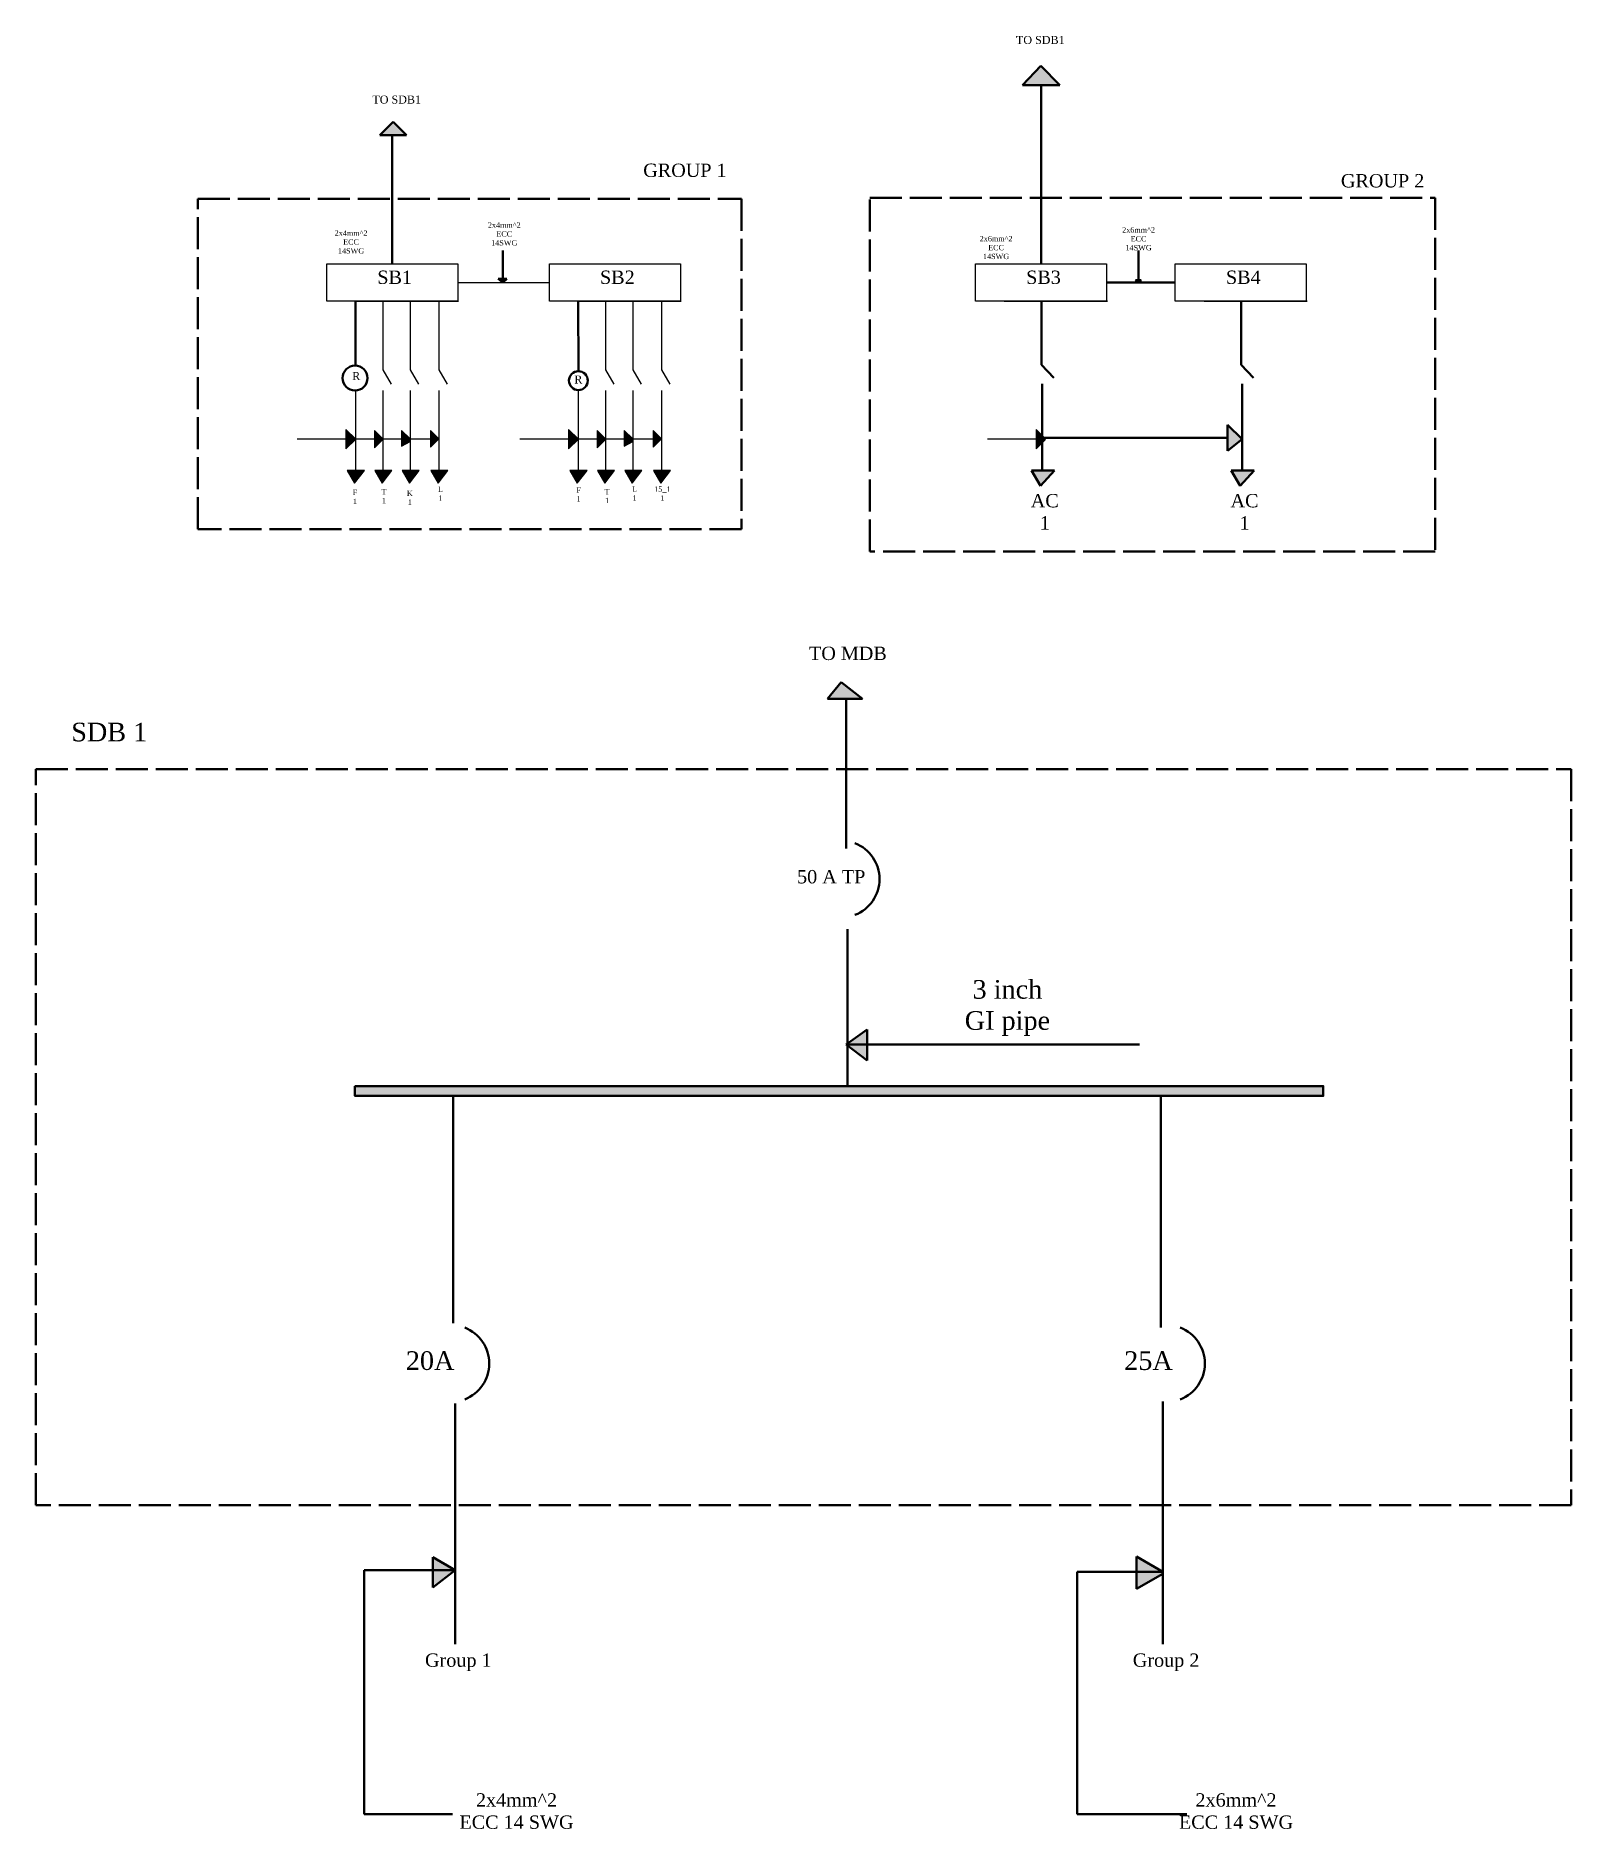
# Model space of a CAD drawing. Header units: inches. Extents: x -142 to 790, y -503 to 178.
# Drawn here: x 215 to 790, y -503 to 169 of the extents above; entities that cross this region are included whole.
import ezdxf

# ---------------------------------------------------------------- set-up
doc = ezdxf.new("R2010")
doc.units = ezdxf.units.IN
doc.header["$MEASUREMENT"] = 0
doc.linetypes.add('ACAD_ISO02W100', pattern=[15, 12, -3])

msp = doc.modelspace()

# ---------------------------------------------------------------- hatches: boundary and pattern name
at = {"linetype": 'Continuous', "lineweight": 100}
for points in [[(591.45, 157.95), (584.62, 150.8), (598.6, 150.8)], [(348.71, 136.97), (343.69, 131.95), (353.73, 131.95)], [(629.12, 77.69), (627.04, 77.69), (628.14, 76.71)], [(661.51, 23.42), (661.51, 13.6), (666.92, 18.02)], [(596.61, 6.3), (588, 6.3), (591.31, 0.57)], [(671.51, 6.3), (662.9, 6.3), (666.21, 0.57)], [(516.67, -73.17), (511.53, -79.3), (524.62, -79.3)], [(697.37, -224.59), (334.32, -224.59), (334.32, -228.24), (697.37, -228.24)]]:
    msp.add_hatch(color=256, dxfattribs=at).paths.add_polyline_path(points)
h = msp.add_hatch(color=256, dxfattribs=at)
h.paths.add_polyline_path([(389.74, 76.71), (389.74, 78.19), (388.08, 78.19)])
h.paths.add_polyline_path([(389.74, 76.71), (391.23, 78.19), (389.74, 78.19)])
h = msp.add_hatch(color=256)
h.paths.add_polyline_path([(334.51, 17.94), (334.51, 18.09), (330.98, 18.09), (330.98, 14.41)])
h.paths.add_polyline_path([(330.98, 21.62), (330.98, 18.09), (334.51, 18.09)])
h = msp.add_hatch(color=256)
h.paths.add_polyline_path([(344.84, 17.89), (344.84, 18.09), (341.67, 18.09), (341.67, 14.72)])
h.paths.add_polyline_path([(341.67, 21.26), (341.67, 18.09), (344.84, 18.09)])
h = msp.add_hatch(color=256)
h.paths.add_polyline_path([(351.85, 21.31), (351.85, 18.09), (355.07, 18.09)])
h.paths.add_polyline_path([(355.07, 17.19), (355.07, 18.09), (351.85, 18.09), (351.85, 15.33)])
h = msp.add_hatch(color=256)
h.paths.add_polyline_path([(362.65, 21.25), (362.65, 18.09), (365.82, 18.09)])
h.paths.add_polyline_path([(365.82, 18.09), (362.65, 18.09), (362.65, 15.02)])
h = msp.add_hatch(color=256)
h.paths.add_polyline_path([(417.99, 17.94), (417.99, 18.09), (414.46, 18.09), (414.46, 14.41)])
h.paths.add_polyline_path([(414.46, 21.62), (414.46, 18.09), (417.99, 18.09)])
h = msp.add_hatch(color=256)
h.paths.add_polyline_path([(428.32, 17.89), (428.32, 18.09), (425.15, 18.09), (425.15, 14.72)])
h.paths.add_polyline_path([(425.15, 21.26), (425.15, 18.09), (428.32, 18.09)])
h = msp.add_hatch(color=256)
h.paths.add_polyline_path([(435.33, 21.31), (435.33, 18.09), (438.56, 18.09)])
h.paths.add_polyline_path([(438.56, 17.19), (438.56, 18.09), (435.33, 18.09), (435.33, 15.33)])
h = msp.add_hatch(color=256)
h.paths.add_polyline_path([(446.13, 21.25), (446.13, 18.09), (449.3, 18.09)])
h.paths.add_polyline_path([(449.3, 18.09), (446.13, 18.09), (446.13, 15.02)])
h = msp.add_hatch(color=256)
h.paths.add_polyline_path([(593.24, 17.94), (593.24, 18.09), (589.71, 18.09), (589.71, 14.41)])
h.paths.add_polyline_path([(589.71, 21.62), (589.71, 18.09), (593.24, 18.09)])
for points in [[(337.89, 6.23), (331.44, 6.23), (334.18, 1.49)], [(348.22, 6.23), (341.77, 6.23), (344.51, 1.49)], [(358.45, 6.23), (352, 6.23), (354.74, 1.49)], [(369.19, 6.23), (362.75, 6.23), (365.49, 1.49)], [(421.37, 6.23), (414.92, 6.23), (417.66, 1.49)], [(431.7, 6.23), (425.26, 6.23), (427.99, 1.49)], [(441.93, 6.23), (435.49, 6.23), (438.23, 1.49)], [(452.67, 6.23), (446.23, 6.23), (448.97, 1.49)]]:
    msp.add_hatch(color=256).paths.add_polyline_path(points)
h = msp.add_hatch(color=256, dxfattribs=at)
h.paths.add_polyline_path([(526.43, -203.34), (518.45, -208.93), (526.43, -208.93)])
h.paths.add_polyline_path([(526.43, -208.93), (518.45, -208.93), (526.43, -215.03)])
h = msp.add_hatch(color=256, dxfattribs=at)
h.paths.add_polyline_path([(363.56, -401.23), (363.56, -406.05), (371.92, -406.05)])
h.paths.add_polyline_path([(371.92, -406.05), (363.56, -406.05), (363.56, -412.59)])
h = msp.add_hatch(color=256, dxfattribs=at)
h.paths.add_polyline_path([(627.39, -400.97), (627.39, -406.67), (637.26, -406.67)])
h.paths.add_polyline_path([(637.26, -407.46), (637.26, -406.67), (627.39, -406.67), (627.39, -413.16)])

# ---------------------------------------------------------------- linework, layer by layer
for p, q in [((591.45, 157.95), (584.62, 150.8)), ((598.6, 150.8), (591.45, 157.95)), ((591.57, 150.8), (584.62, 150.8)), ((584.62, 150.8), (598.6, 150.8)), ((591.57, 83.71), (591.57, 150.8)), ((348.71, 136.97), (343.69, 131.95)), ((353.73, 131.95), (348.71, 136.97)), ((348.32, 131.95), (343.69, 131.95)), ((343.69, 131.95), (353.73, 131.95)), ((348.32, 83.71), (348.32, 131.95)), ((389.74, 88.8), (389.74, 76.71)), ((628.08, 77.69), (628.08, 88.77)), ((391.23, 78.19), (388.08, 78.19)), ((388.08, 78.19), (389.74, 76.71)), ((389.74, 76.71), (391.23, 78.19)), ((616.13, 76.71), (641.92, 76.71)), ((629.12, 77.69), (627.04, 77.69)), ((627.04, 77.69), (628.14, 76.71)), ((628.14, 76.71), (629.12, 77.69)), ((334.51, 69.7), (334.51, 45.61)), ((417.99, 69.7), (418.11, 43.5)), ((591.73, 69.7), (591.73, 45.87)), ((666.63, 69.7), (666.63, 45.87)), ((591.73, 45.87), (596.32, 41)), ((666.63, 45.87), (671.23, 41)), ((592.02, 38.7), (592.02, 6.3)), ((666.92, 38.7), (666.92, 6.3)), ((666.92, 18.02), (661.51, 23.42)), ((661.51, 23.42), (661.51, 13.6)), ((661.51, 18.51), (592.02, 18.51)), ((661.51, 13.6), (666.92, 18.02)), ((596.61, 6.3), (588, 6.3)), ((588, 6.3), (591.31, 0.57)), ((591.31, 0.57), (596.61, 6.3)), ((592.02, 6.3), (596.61, 6.3)), ((671.51, 6.3), (662.9, 6.3)), ((662.9, 6.3), (666.21, 0.57)), ((666.21, 0.57), (671.51, 6.3)), ((666.92, 6.3), (671.51, 6.3)), ((511.53, -79.3), (516.67, -73.17)), ((516.67, -73.17), (524.62, -79.3)), ((524.62, -79.3), (511.53, -79.3)), ((518.45, -79.3), (518.45, -135.48)), ((518.45, -79.3), (524.62, -79.3)), ((518.98, -165.7), (518.98, -224.59)), ((518.45, -208.93), (526.43, -203.34)), ((526.43, -203.34), (526.43, -215.03)), ((518.45, -208.93), (628.51, -208.93)), ((526.43, -215.03), (518.45, -208.93)), ((371.13, -235.19), (371.13, -228.24)), ((636.47, -235.19), (636.47, -228.24)), ((371.13, -235.19), (371.13, -313.53)), ((636.47, -235.19), (636.47, -315.11)), ((637.26, -342.81), (637.26, -433.81)), ((371.92, -343.6), (371.92, -433.81)), ((371.92, -406.05), (363.56, -401.23)), ((363.56, -401.23), (363.56, -412.59)), ((637.26, -406.67), (627.39, -400.97)), ((627.39, -400.97), (627.39, -413.16)), ((371.92, -406.05), (337.8, -406.05)), ((337.8, -406.05), (337.8, -497.62)), ((363.56, -412.59), (371.92, -406.05)), ((637.26, -406.67), (605.1, -406.67)), ((605.1, -406.67), (605.1, -497.57)), ((627.39, -413.16), (637.26, -407.46)), ((605.1, -497.57), (646.26, -497.57)), ((337.8, -497.62), (370.97, -497.62))]:
    msp.add_line(p, q, dxfattribs=at)
for p, q in [((323.76, 69.7), (323.76, 83.71)), ((323.76, 83.71), (372.87, 83.71)), ((372.87, 83.71), (372.87, 69.7)), ((407.25, 69.7), (407.25, 83.71)), ((407.25, 83.71), (456.35, 83.71)), ((456.35, 83.71), (456.35, 69.7)), ((567.02, 69.7), (567.02, 83.71)), ((567.02, 83.71), (616.13, 83.71)), ((616.13, 83.71), (616.13, 69.7)), ((641.92, 69.7), (641.92, 83.71)), ((641.92, 83.71), (691.03, 83.71)), ((691.03, 83.71), (691.03, 69.7)), ((372.87, 76.71), (407.25, 76.71)), ((373.18, 69.7), (323.76, 69.7)), ((334.51, 69.7), (365.82, 69.7)), ((344.84, 69.7), (344.84, 43.95)), ((355.07, 69.7), (355.07, 43.95)), ((365.82, 69.7), (365.82, 43.95)), ((365.82, 69.7), (373.18, 69.7)), ((456.66, 69.7), (407.25, 69.7)), ((417.99, 69.7), (449.3, 69.7)), ((428.32, 69.7), (428.32, 43.95)), ((438.56, 69.7), (438.56, 43.95)), ((449.3, 69.7), (449.3, 43.95)), ((449.3, 69.7), (456.66, 69.7)), ((616.43, 69.7), (567.02, 69.7)), ((577.77, 69.7), (609.07, 69.7)), ((609.07, 69.7), (616.43, 69.7)), ((691.34, 69.7), (641.92, 69.7)), ((652.67, 69.7), (683.97, 69.7)), ((683.97, 69.7), (691.34, 69.7)), ((344.84, 43.95), (347.91, 38.63)), ((355.07, 43.95), (358.14, 38.63)), ((365.82, 43.95), (368.88, 38.63)), ((428.32, 43.95), (431.39, 38.63)), ((438.56, 43.95), (441.62, 38.63)), ((449.3, 43.95), (452.36, 38.63)), ((334.51, 36.28), (334.51, 6.23)), ((344.84, 36.28), (344.84, 6.23)), ((355.07, 36.28), (355.07, 6.23)), ((365.82, 36.28), (365.82, 6.23)), ((417.99, 36.28), (417.99, 6.23)), ((428.32, 36.28), (428.32, 6.23)), ((438.56, 36.28), (438.56, 6.23)), ((449.3, 36.28), (449.3, 6.23)), ((334.51, 18.09), (330.98, 21.62)), ((330.98, 21.62), (330.98, 14.41)), ((344.84, 18.09), (341.67, 21.26)), ((341.67, 21.26), (341.67, 14.72)), ((355.07, 18.09), (351.85, 21.31)), ((351.85, 21.31), (351.85, 15.33)), ((365.82, 18.09), (362.65, 21.25)), ((362.65, 21.25), (362.65, 15.02)), ((417.99, 18.09), (414.46, 21.62)), ((414.46, 21.62), (414.46, 14.41)), ((428.32, 18.09), (425.15, 21.26)), ((425.15, 21.26), (425.15, 14.72)), ((438.56, 18.09), (435.33, 21.31)), ((435.33, 21.31), (435.33, 15.33)), ((449.3, 18.09), (446.13, 21.25)), ((446.13, 21.25), (446.13, 15.02)), ((593.24, 18.09), (589.71, 21.62)), ((589.71, 21.62), (589.71, 14.41)), ((666.92, 21.62), (666.92, 14.41)), ((312.72, 18.09), (334.51, 18.09)), ((330.98, 14.41), (334.51, 17.94)), ((334.51, 18.09), (365.82, 18.09)), ((341.67, 14.72), (344.84, 17.89)), ((351.85, 15.33), (355.07, 17.19)), ((362.65, 15.02), (365.82, 18.09)), ((396.2, 18.09), (417.99, 18.09)), ((414.46, 14.41), (417.99, 17.94)), ((417.99, 18.09), (449.3, 18.09)), ((425.15, 14.72), (428.32, 17.89)), ((435.33, 15.33), (438.56, 17.19)), ((446.13, 15.02), (449.3, 18.09)), ((571.44, 18.09), (593.24, 18.09)), ((589.71, 14.41), (593.24, 17.94)), ((337.89, 6.23), (331.44, 6.23)), ((331.44, 6.23), (334.18, 1.49)), ((334.18, 1.49), (337.89, 6.23)), ((334.51, 6.23), (337.89, 6.23)), ((348.22, 6.23), (341.77, 6.23)), ((341.77, 6.23), (344.51, 1.49)), ((344.51, 1.49), (348.22, 6.23)), ((344.84, 6.23), (348.22, 6.23)), ((358.45, 6.23), (352, 6.23)), ((352, 6.23), (354.74, 1.49)), ((354.74, 1.49), (358.45, 6.23)), ((355.07, 6.23), (358.45, 6.23)), ((369.19, 6.23), (362.75, 6.23)), ((362.75, 6.23), (365.49, 1.49)), ((365.49, 1.49), (369.19, 6.23)), ((365.82, 6.23), (369.19, 6.23)), ((421.37, 6.23), (414.92, 6.23)), ((414.92, 6.23), (417.66, 1.49)), ((417.66, 1.49), (421.37, 6.23)), ((417.99, 6.23), (421.37, 6.23)), ((431.7, 6.23), (425.26, 6.23)), ((425.26, 6.23), (427.99, 1.49)), ((427.99, 1.49), (431.7, 6.23)), ((428.32, 6.23), (431.7, 6.23)), ((441.93, 6.23), (435.49, 6.23)), ((435.49, 6.23), (438.23, 1.49)), ((438.23, 1.49), (441.93, 6.23)), ((438.56, 6.23), (441.93, 6.23)), ((452.67, 6.23), (446.23, 6.23)), ((446.23, 6.23), (448.97, 1.49)), ((448.97, 1.49), (452.67, 6.23)), ((449.3, 6.23), (452.67, 6.23))]:
    msp.add_line(p, q)
at = {"linetype": 'ACAD_ISO02W100', "lineweight": 100}
for points in [[(275.45, 108.16), (479.3, 108.16), (479.3, -15.75), (275.45, -15.75)], [(527.41, 108.53), (739.32, 108.53), (739.32, -24.15), (527.41, -24.15)], [(214.71, -105.79), (790.31, -105.79), (790.31, -381.71), (214.71, -381.71)]]:
    msp.add_lwpolyline(points, close=True, dxfattribs=at)
at = {"linetype": 'Continuous', "lineweight": 100}
msp.add_lwpolyline([(334.32, -224.59), (697.37, -224.59), (697.37, -228.24), (334.32, -228.24)], close=True, dxfattribs=at)
for centre, radius in [((334.38, 40.92), 4.69), ((418.11, 39.96), 3.54)]:
    msp.add_circle(centre, radius, dxfattribs=at)
for centre in [(516.57, -146.96), (370.25, -328.61), (638.54, -328.61)]:
    msp.add_arc(centre, 14.44, 291.27412, 68.72588, dxfattribs=at)

# ---------------------------------------------------------------- texts
at = {"linetype": 'Continuous', "lineweight": 100, "attachment_point": 2}
for s, insert, char_height, width in [('{\\fTimes New Roman|b0|i0|c0|p18;TO SDB1}', (591.29, 169.21), 3, 23.5104), ('{\\fTimes New Roman|b0|i0|c0|p18;TO SDB1}', (350, 146.86), 3, 24.6817), ('{\\fTimes New Roman|b0|i0|c0|p18;GROUP 1}', (458.06, 121.34), 5, 36.4485), ('{\\fTimes New Roman|b0|i0|c0|p18;GROUP 2}', (719.63, 117.41), 5, 36.4485), ('{\\fTimes New Roman CYR|b0|i0|c0|p18;2x4mm^ 2\\PECC\\P14SWG}', (332.89, 96.29), 2, 33.862), ('{\\fTimes New Roman CYR|b0|i0|c0|p18;2x4mm^ 2\\PECC\\P14SWG}', (390.32, 99.3), 2, 33.862), ('{\\fTimes New Roman CYR|b0|i0|c0|p18;2x6mm^ 2\\PECC\\P14SWG}', (574.72, 94.2), 2, 33.862), ('{\\fTimes New Roman CYR|b0|i0|c0|p18;2x6mm^ 2\\PECC\\P14SWG}', (628.14, 97.48), 2, 33.862), ('{\\fTimes New Roman|b0|i0|c0|p18;R}', (334.82, 43.19), 3, 6.3264), ('{\\fTimes New Roman|b0|i0|c0|p18;R}', (418.11, 41.87), 3, 5.9604), ('{\\fTimes New Roman|b0|i0|c0|p18;AC\\P1}', (592.96, -2.56), 5, 15.4599), ('{\\fTimes New Roman|b0|i0|c0|p18;AC\\P1}', (667.86, -2.56), 5, 15.4599), ('{\\fTimes New Roman|b0|i0|c0|p18;TO MDB}', (519.16, -59.8), 5, 50.1907), ('{\\fTimes New Roman|b0|i0|c0|p18;50 A TP}', (512.9, -143.56), 5, 43.1888), ('{\\fTimes New Roman Baltic|b0|i0|c0|p18;3 inch\\PGI pipe}', (578.97, -184.81), 7, 40.589), ('{\\fTimes New Roman|b0|i0|c0|p18;20A}', (362.52, -324.02), 7, 28.7888), ('{\\fTimes New Roman|b0|i0|c0|p18;25A}', (631.85, -324.02), 7, 28.7888), ('{\\fTimes New Roman|b0|i0|c0|p18;Group 1}', (373.1, -437.34), 5, 34.9153), ('{\\fTimes New Roman|b0|i0|c0|p18;Group 2}', (638.46, -437.34), 5, 34.9153), ('{\\fTimes New Roman|b0|i0|c0|p18;2x4mm^ 2\\PECC 14 SWG}', (394.91, -489.76), 5, 51.9924), ('{\\fTimes New Roman|b0|i0|c0|p18;2x6mm^ 2\\PECC 14 SWG}', (664.67, -489.76), 5, 51.9924)]:
    msp.add_mtext(s, dxfattribs=dict(at, insert=insert, char_height=char_height, width=width))
at = {"attachment_point": 2}
for s, insert, char_height, width in [('\\P{\\fTimes New Roman|b0|i0|c0|p18;\\H25x;SB1}', (349.24, 81.56), 0.2, 37.4442), ('\\P{\\fTimes New Roman|b0|i0|c0|p18;\\H25x;SB2}', (432.72, 81.56), 0.2, 37.4442), ('\\P{\\fTimes New Roman|b0|i0|c0|p18;\\H25x;SB3}', (592.49, 81.56), 0.2, 37.4442), ('\\P{\\fTimes New Roman|b0|i0|c0|p18;\\H25x;SB4}', (667.4, 81.56), 0.2, 37.4442), ('\\P{\\fTimes New Roman|b0|i0|c0|p18;\\H10x;L\\P1}', (366.42, 0.58), 0.2, 8.5937), ('{\\fTimes New Roman|b0|i0|c0|p18;L\\P1}', (439.16, 0.27), 2, 8.5937), ('{\\fTimes New Roman|b0|i0|c0|p18;15_1\\P1}', (449.6, 0.27), 2, 8.5937), ('{\\fTimes New Roman|b0|i0|c0|p18;F\\P1}', (334.36, -0.96), 2, 11.9959), ('\\P{\\fTimes New Roman|b0|i0|c0|p18;\\H10x;T\\P1}', (345.24, -0.34), 0.2, 6.7522), ('\\P{\\fTimes New Roman|b0|i0|c0|p18;\\H10x;K\\P1}', (354.91, -0.96), 0.2, 7.673), ('{\\fTimes New Roman CE|b0|i0|c0|p18;F\\P1}', (418.18, -0.04), 2, 9.5966), ('{\\fTimes New Roman|b0|i0|c0|p18;T\\P1}', (428.88, -0.65), 2, 7.0591)]:
    msp.add_mtext(s, dxfattribs=dict(at, insert=insert, char_height=char_height, width=width))
at = {"linetype": 'ACAD_ISO02W100', "lineweight": 100, "insert": (242.23, -88.31), "char_height": 7, "width": 78.6319, "attachment_point": 2}
msp.add_mtext('{\\fTimes New Roman|b0|i0|c0|p18;SDB 1}', dxfattribs=at)

doc.saveas('drawing.dxf')
